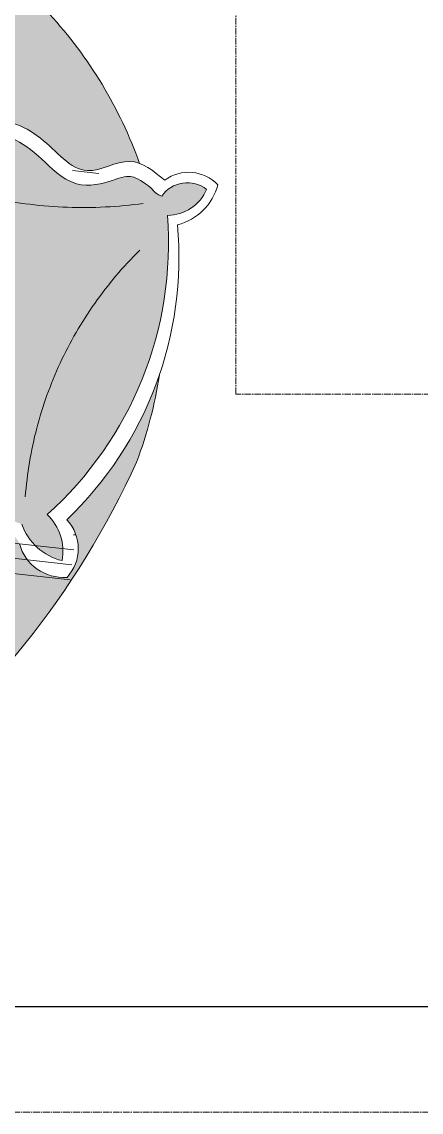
# Model space of a CAD drawing. Header units: millimetres. Extents: x -425671 to 598394, y -194194 to 343585.
# Drawn here: x 49126 to 49562, y 111701 to 112891 of the extents above; entities that cross this region are included whole.
import ezdxf

# ---------------------------------------------------------------- set-up
doc = ezdxf.new("R2010")
doc.units = ezdxf.units.MM
doc.linetypes.add('ACAD_ISO10W100', pattern=[18, 12, -3, 0, -3])
doc.linetypes.add('HIDDENX2', pattern=[19.049999999999997, 12.7, -6.35])
for name, color, linetype, lineweight in [('230mm Wall', 250, 'Continuous', 25), ('Centre line', 30, 'Continuous', 9), ('Furniture', 250, 'Continuous', 5)]:
    doc.layers.add(name, color=color, linetype=linetype, lineweight=lineweight)
pattern_1 = [(135, (3476261.326817591, 840878.8301373713), (-0.1724209175245278, 1.387778780781446e-17), [0.12192, -0.12192]), (135, (3476261.341186, 840878.8445057814), (-0.1724209175245278, 1.387778780781446e-17), [0.12192, -0.12192]), (135, (3476261.35555441, 840878.8588741913), (-0.1724209175245278, 1.387778780781446e-17), [0.12192, -0.12192]), (135, (3476261.36992282, 840878.8732426006), (-0.1724209175245278, 1.387778780781446e-17), [0.12192, -0.12192]), (135, (3476261.384291229, 840878.8876110108), (-0.1724209175245278, 1.387778780781446e-17), [0.12192, -0.12192]), (135, (3476261.39865964, 840878.9019794207), (-0.1724209175245278, 1.387778780781446e-17), [0.12192, -0.12192]), (135, (3476261.413028049, 840878.9163478304), (-0.1724209175245278, 1.387778780781446e-17), [0.12192, -0.12192]), (44.99999999999997, (3476261.240607132, 840878.9163478306), (0.1724209175245278, -1.387778780781446e-17), [0.12192, -0.12192]), (44.99999999999997, (3476261.226238722, 840878.9307162402), (0.1724209175245278, -1.387778780781446e-17), [0.12192, -0.12192]), (44.99999999999997, (3476261.211870312, 840878.9450846501), (0.1724209175245278, -1.387778780781446e-17), [0.12192, -0.12192]), (44.99999999999997, (3476261.197501902, 840878.9594530598), (0.1724209175245278, -1.387778780781446e-17), [0.12192, -0.12192]), (44.99999999999997, (3476261.183133492, 840878.9738214698), (0.1724209175245278, -1.387778780781446e-17), [0.12192, -0.12192]), (44.99999999999997, (3476261.168765083, 840878.9881898793), (0.1724209175245278, -1.387778780781446e-17), [0.12192, -0.12192]), (44.99999999999997, (3476261.154396673, 840879.002558289), (0.1724209175245278, -1.387778780781446e-17), [0.12192, -0.12192])]

# ---------------------------------------------------------------- blocks, each defined once
blk = doc.blocks.new('Cushion')
at = {"layer": 'Furniture', "ltscale": 0.8}
h = blk.add_hatch(color=256, dxfattribs=at)
h.dxf.hatch_style = 1
h.set_gradient(color1=(223, 171, 93), color2=(215, 143, 80), tint=0.4600000083446503, name='CURVED')
edge = h.paths.add_edge_path()
edge.add_arc((3475801.002543719, 840801.6060762854), 0.05475926233037194, 14.04033281465928, 81.49246440572438, ccw=False)
edge.add_arc((3475801.161771051, 840800.9997789642), 0.6286017344272669, 65.91260383204258, 99.717687765069, ccw=False)
edge.add_arc((3475800.844479252, 840800.5690922079), 1.156901462012611, 60.2631645607645, 117.069407013088)
edge.add_arc((3475800.618272167, 840801.0968125185), 0.5853320513290635, 120.8625154293494, 132.6892271714572)
edge.add_arc((3475800.483668489, 840801.1159253768), 0.4876586753937209, 95.05759937242073, 122.53416636815129, ccw=False)
edge.add_arc((3475800.497410665, 840801.6064224836), 0.05693021137694697, 98.72374629586261, 184.7730301609984, ccw=False)
edge.add_arc((3475800.453817004, 840801.611648909), 0.06186875322062948, -23.11690220970462, 55.59413651770069, ccw=False)
edge.add_spline(control_points=[(3475800.51071805, 840801.5873587144), (3475800.505630242, 840801.568963396), (3475800.516952032, 840801.5590330862), (3475800.522443588, 840801.5421258505)], knot_values=[0.5387524043615451, 0.5387524043615451, 0.5387524043615451, 0.5387524043615451, 0.5525614189464141, 0.5525614189464141, 0.5525614189464141, 0.5525614189464141], degree=3, periodic=0)
edge.add_arc((3475800.522567112, 840801.4753508716), 0.06677509281342871, 60.981880689497075, 90.10598851756703, ccw=False)
edge.add_arc((3475800.866365477, 840800.8827523818), 0.7216394452216389, 80.3560051611679, 115.5644876561517, ccw=False)
edge.add_arc((3475801.04252183, 840801.569542784), 0.06051170028620079, 132.0500150656936, 155.9603112192336, ccw=False)
edge.add_arc((3475801.06661107, 840801.6259535883), 0.06563005480333979, 148.5124885010452, 190.0715202297517, ccw=False)
at = {"layer": 'Furniture', "lineweight": 5, "ltscale": 0.8}
h = blk.add_hatch(dxfattribs=at)
h.set_pattern_fill('AR-PARQ1,_O', color=256, scale=0.0004, angle=45)
h.set_pattern_definition(pattern_1)
edge = h.paths.add_edge_path()
edge.add_arc((3475801.002543719, 840801.6060762854), 0.05475926233037194, 14.04033281465928, 81.49246440572438, ccw=False)
edge.add_arc((3475801.161771051, 840800.9997789642), 0.6286017344272669, 65.91260383204258, 99.717687765069, ccw=False)
edge.add_arc((3475800.844479252, 840800.5690922079), 1.156901462012611, 60.2631645607645, 117.069407013088)
edge.add_arc((3475800.618272167, 840801.0968125185), 0.5853320513290635, 120.8625154293494, 132.6892271714572)
edge.add_arc((3475800.483668489, 840801.1159253768), 0.4876586753937209, 95.05759937242073, 122.53416636815129, ccw=False)
edge.add_arc((3475800.497410665, 840801.6064224836), 0.05693021137694697, 98.72374629586261, 184.7730301609984, ccw=False)
edge.add_arc((3475800.453817004, 840801.611648909), 0.06186875322062948, -23.11690220970462, 55.59413651770069, ccw=False)
edge.add_spline(control_points=[(3475800.51071805, 840801.5873587144), (3475800.505630242, 840801.568963396), (3475800.516952032, 840801.5590330862), (3475800.522443588, 840801.5421258505)], knot_values=[0.5387524043615451, 0.5387524043615451, 0.5387524043615451, 0.5387524043615451, 0.5525614189464141, 0.5525614189464141, 0.5525614189464141, 0.5525614189464141], degree=3, periodic=0)
edge.add_arc((3475800.522567112, 840801.4753508716), 0.06677509281342871, 60.981880689497075, 90.10598851756703, ccw=False)
edge.add_arc((3475800.866365477, 840800.8827523818), 0.7216394452216389, 80.3560051611679, 115.5644876561517, ccw=False)
edge.add_arc((3475801.04252183, 840801.569542784), 0.06051170028620079, 132.0500150656936, 155.9603112192336, ccw=False)
edge.add_arc((3475801.06661107, 840801.6259535883), 0.06563005480333979, 148.5124885010452, 190.0715202297517, ccw=False)
at = {"layer": 'Furniture', "ltscale": 0.8}
h = blk.add_hatch(color=256, dxfattribs=at)
h.dxf.hatch_style = 1
h.set_gradient(color1=(77, 60, 50), color2=(142, 111, 93), one_color=1, tint=0.4600000083446503, name='CURVED')
edge = h.paths.add_edge_path()
edge.add_spline(control_points=[(3475800.559640361, 840801.2009827807), (3475800.551204697, 840801.214398616), (3475800.529357794, 840801.2568964245), (3475800.55842976, 840801.3276591129), (3475800.51579085, 840801.386845068), (3475800.512911313, 840801.4427150446), (3475800.525456636, 840801.4752421036), (3475800.531058925, 840801.4897675173)], knot_values=[0.1462444638288146, 0.1462444638288146, 0.1462444638288146, 0.1462444638288146, 0.1926154791283355, 0.2862306314325767, 0.3416111765052143, 0.3992378454706924, 0.4457364418264175, 0.4457364418264175, 0.4457364418264175, 0.4457364418264175], degree=3, periodic=0)
edge.add_arc((3475800.537473375, 840801.5487741906), 0.05935429773899896, 200.2524235055313, 263.79589838634854, ccw=False)
edge.add_arc((3475800.522567112, 840801.4753508716), 0.06677509281342872, 105.91785811707209, 127.6390574708675, ccw=False)
edge.add_arc((3475800.425126724, 840801.5230151085), 0.08083906380618444, 11.81386905519904, 34.42072398960497)
edge.add_arc((3475800.419806746, 840801.5939266573), 0.07629251035050573, 340.6998017613926, 398.0538043213407)
edge.add_arc((3475800.524264951, 840801.5896110007), 0.06786678005625478, 130.841799778553, 188.2794386242647)
edge.add_arc((3475800.485013448, 840801.0894876472), 0.4911440010406521, 93.25743310273894, 145.7698950610564)
edge.add_arc((3475800.043218736, 840801.3202547703), 0.05785663047686292, 51.86911000421443, 118.3060316580145)
edge.add_arc((3475800.056895692, 840801.3811636845), 0.04230319669103837, 193.6321713034621, 286.3829050451987)
edge.add_spline(control_points=[(3475800.068827529, 840801.3405780745), (3475800.074385682, 840801.3316279731), (3475800.072768281, 840801.3257150428), (3475800.076214078, 840801.3104960492), (3475800.079755384, 840801.3002681726), (3475800.08766319, 840801.2902092702), (3475800.094796819, 840801.2872942184), (3475800.120335574, 840801.2779491242), (3475800.138330506, 840801.2703469034), (3475800.160586034, 840801.2379396319), (3475800.161798081, 840801.2181457835), (3475800.16958735, 840801.1635111127), (3475800.18236208, 840801.1399309149), (3475800.218653181, 840801.1139772227), (3475800.233918742, 840801.1065403157), (3475800.26371323, 840801.083755936), (3475800.275424242, 840801.0656170906), (3475800.29464692, 840801.0368402167), (3475800.304462502, 840801.0162394689), (3475800.328324855, 840800.9935467886)], knot_values=[0.004961123717087179, 0.004961123717087179, 0.004961123717087179, 0.004961123717087179, 0.01171791624914237, 0.01171791624914237, 0.05006691935922963, 0.05006691935922963, 0.0884159224693169, 0.0884159224693169, 0.1267649255794042, 0.1267649255794042, 0.1745773397086596, 0.1745773397086596, 0.280037769056249, 0.280037769056249, 0.3285810830654592, 0.3285810830654592, 0.3771243970746693, 0.3771243970746693, 0.4415783000970779, 0.4415783000970779, 0.4415783000970779, 0.4415783000970779], degree=3, periodic=0)
edge.add_arc((3475800.374059338, 840800.9540978816), 0.0603975096817177, 139.2201354073513, 193.1806797062916)
edge.add_arc((3475800.282059317, 840800.9990013358), 0.06741383814378753, 299.4975292035882, 354.3869349230349)
edge.add_arc((3475800.284438762, 840801.3159881771), 0.329987762095256, 281.3090873459302, 295.1025908519097)
edge.add_spline(control_points=[(3475800.424432893, 840801.0171678851), (3475800.40120892, 840801.0519411669), (3475800.353770667, 840801.0966685107), (3475800.371699605, 840801.1514406411), (3475800.376665241, 840801.1666104455), (3475800.389428317, 840801.1828213609), (3475800.428242609, 840801.2321210136), (3475800.507843087, 840801.1750107128), (3475800.550829523, 840801.1951917023), (3475800.559640361, 840801.2009827807)], knot_values=[0.9242094147595004, 0.9242094147595004, 0.9242094147595004, 0.9242094147595004, 1.008845244444202, 1.041265284754813, 1.041265284754813, 1.041265284754813, 1.081052023990671, 1.162262302569748, 1.184359112055819, 1.184359112055819, 1.184359112055819, 1.184359112055819], degree=3, periodic=0)
h = blk.add_hatch(color=256, dxfattribs=at)
h.dxf.hatch_style = 1
h.set_gradient(color1=(223, 171, 93), color2=(215, 143, 80), tint=0.4600000083446503, name='INVCYLINDER')
edge = h.paths.add_edge_path()
edge.add_spline(control_points=[(3475800.166877548, 840801.1348043206), (3475800.158126115, 840801.1473527737), (3475800.14079652, 840801.186145489), (3475800.144745061, 840801.2599152888), (3475800.081609456, 840801.2658263507), (3475800.067199547, 840801.2835557127), (3475800.064845531, 840801.2874235596)], knot_values=[0.2073441172874505, 0.2073441172874505, 0.2073441172874505, 0.2073441172874505, 0.252953593801604, 0.3298609559600126, 0.3881630586506157, 0.4022640617471339, 0.4022640617471339, 0.4022640617471339, 0.4022640617471339], degree=3, periodic=0)
edge.add_arc((3475800.618272167, 840801.0968125185), 0.5853320513290791, 160.9952826397712, 184.1559493868675)
edge.add_arc((3475800.614101155, 840801.0610578135), 0.5796602237150714, 180.6588213903199, 239.2826324909933)
edge.add_arc((3475800.844479251, 840801.592895132), 1.156901462012624, 242.9305929869724, 269.9999999999986)
edge.add_line((3475800.844479251, 840800.4359936701), (3475800.844479251, 840800.4481584606))
edge.add_arc((3475800.844479252, 840801.4458763261), 0.9977178654452257, 239.4880732450339, 270.0000000000065, ccw=False)
edge.add_arc((3475800.524875988, 840800.9455323811), 0.4049527755443825, 152.1348213461716, 242.5048834701893, ccw=False)
edge = h.paths.add_edge_path()
edge.add_spline(control_points=[(3475801.502439084, 840801.4923682675), (3475801.505171885, 840801.4733860386), (3475801.509593947, 840801.4353471047), (3475801.494493106, 840801.3828571964), (3475801.455836471, 840801.3292222896), (3475801.483618055, 840801.2684818553), (3475801.467242723, 840801.2307254286), (3475801.461035568, 840801.2197152637)], knot_values=[0.148739451090145, 0.148739451090145, 0.148739451090145, 0.148739451090145, 0.2056421361268849, 0.2629148179039328, 0.3092412859870526, 0.3939570791125504, 0.4310151165809862, 0.4310151165809862, 0.4310151165809862, 0.4310151165809862], degree=3, periodic=0)
edge.add_arc((3475801.165378725, 840800.944810448), 0.4037147846449037, -62.62076327616637, 42.91700041700318, ccw=False)
edge.add_arc((3475800.844479252, 840801.4458763261), 0.9977178654452257, 270.0000000000016, 300.5119267548242, ccw=False)
edge.add_line((3475800.844479251, 840800.4481584603), (3475800.844479251, 840800.4359936699))
edge.add_arc((3475800.844479251, 840801.592895132), 1.156901462012624, 269.9999999999958, 297.0694070130212)
edge.add_arc((3475801.073986651, 840801.0619172378), 0.5808439066892112, 300.7479011923649, 359.2577393142345)
edge.add_arc((3475801.070988902, 840801.096812518), 0.5853320513289907, 355.8440506131372, 402.5147584619918)
at = {"layer": 'Furniture', "lineweight": 5, "ltscale": 0.8}
h = blk.add_hatch(dxfattribs=at)
h.set_pattern_fill('AR-PARQ1,_O', color=256, scale=0.0004, angle=45)
h.set_pattern_definition(pattern_1)
edge = h.paths.add_edge_path()
edge.add_spline(control_points=[(3475800.166877548, 840801.1348043206), (3475800.158126115, 840801.1473527737), (3475800.14079652, 840801.186145489), (3475800.144745061, 840801.2599152888), (3475800.081609456, 840801.2658263507), (3475800.067199547, 840801.2835557127), (3475800.064845531, 840801.2874235596)], knot_values=[0.2073441172874505, 0.2073441172874505, 0.2073441172874505, 0.2073441172874505, 0.252953593801604, 0.3298609559600126, 0.3881630586506157, 0.4022640617471339, 0.4022640617471339, 0.4022640617471339, 0.4022640617471339], degree=3, periodic=0)
edge.add_arc((3475800.618272167, 840801.0968125185), 0.5853320513290791, 160.9952826397712, 184.1559493868675)
edge.add_arc((3475800.614101155, 840801.0610578135), 0.5796602237150714, 180.6588213903199, 239.2826324909933)
edge.add_arc((3475800.844479251, 840801.592895132), 1.156901462012624, 242.9305929869724, 269.9999999999986)
edge.add_line((3475800.844479251, 840800.4359936701), (3475800.844479251, 840800.4481584606))
edge.add_arc((3475800.844479252, 840801.4458763261), 0.9977178654452257, 239.4880732450339, 270.0000000000065, ccw=False)
edge.add_arc((3475800.524875988, 840800.9455323811), 0.4049527755443825, 152.1348213461716, 242.5048834701893, ccw=False)
at = {"layer": 'Furniture', "lineweight": 18}
for centre, radius, start, end in [((3475800.844479252, 840800.5690922079), 1.156901462012623, 60.26317370417193, 117.0694103352125), ((3475800.618272166, 840801.0968125181), 0.5853320513290803, 120.8625092179514, 132.689221205393), ((3475800.618272166, 840801.0968125181), 0.5853320513290803, 160.95975896724, 184.1559493704206)]:
    blk.add_arc(centre, radius, start, end, dxfattribs=at)
at = {"layer": 'Furniture', "ltscale": 0.8}
for centre, radius, start, end in [((3475800.497410665, 840801.6064224832), 0.05693021137694482, 98.72374674805263, 184.773029809196), ((3475800.453817004, 840801.611648909), 0.06186875322061038, 336.883095749064, 55.59412797370383), ((3475800.52426495, 840801.5896110003), 0.06786678005625472, 130.8418038819788, 188.2794391281502), ((3475800.419806746, 840801.5939266569), 0.07629251035053271, 340.699802787097, 38.05380143347758), ((3475800.483668489, 840801.1159253763), 0.4876586753937089, 95.05760896720048, 146.6565051616702), ((3475800.485013447, 840801.0894876467), 0.4911440010406583, 93.25743046707198, 145.7698993423963), ((3475800.045049266, 840801.3152952549), 0.07544428981620548, 65.5436845428847, 126.6638803105004), ((3475800.054595071, 840801.3810150091), 0.05484233785277618, 185.442850425756, 267.4861199374776), ((3475800.043218736, 840801.3202547703), 0.05785663047686432, 51.86911020364108, 118.3060265189682), ((3475800.056895692, 840801.3811636845), 0.04230319669103954, 193.6321698201348, 286.3829079124897)]:
    blk.add_arc(centre, radius, start, end, dxfattribs=at)
at = {"layer": 'Furniture', "linetype": 'HIDDENX2', "lineweight": 5, "ltscale": 0.8}
for centre, radius, start, end in [((3475800.08368956, 840801.896873193), 0.5204409247812137, 275.9351314593261, 317.1439439501953), ((3475799.787558526, 840800.817493833), 0.5997460858587371, 20.25797769654609, 59.22084066246013)]:
    blk.add_arc(centre, radius, start, end, dxfattribs=at)
at = {"layer": 'Furniture', "ltscale": 0.8}
blk.add_open_spline([(3475800.328324855, 840800.9935467886), (3475800.304462502, 840801.0162394689), (3475800.29464692, 840801.0368402164), (3475800.275424242, 840801.0656170906), (3475800.26371323, 840801.083755936), (3475800.233918742, 840801.1065403157), (3475800.218653181, 840801.1139772227), (3475800.18236208, 840801.1399309149), (3475800.169587349, 840801.1635111122), (3475800.161798081, 840801.2181457835), (3475800.160586034, 840801.2379396314), (3475800.138330506, 840801.2703469029), (3475800.120335574, 840801.2779491242), (3475800.094796819, 840801.287294218), (3475800.08766319, 840801.2902092702), (3475800.079755384, 840801.3002681726), (3475800.076214078, 840801.3104960492), (3475800.072768281, 840801.3257150423), (3475800.074385681, 840801.3316279727), (3475800.068827529, 840801.3405780745)], degree=3, knots=[0.004961123717087168, 0.004961123717087168, 0.004961123717087168, 0.004961123717087168, 0.06941502673949576, 0.06941502673949576, 0.1179583407487059, 0.1179583407487059, 0.166501654757916, 0.166501654757916, 0.2719620841055055, 0.2719620841055055, 0.3197744982347609, 0.3197744982347609, 0.3581235013448482, 0.3581235013448482, 0.3964725044549354, 0.3964725044549354, 0.4348215075650227, 0.4348215075650227, 0.4415783000970779, 0.4415783000970779, 0.4415783000970779, 0.4415783000970779], dxfattribs=at)
blk.add_spline([(3475800.314267793, 840800.9912886488), (3475800.269267009, 840801.0389002226), (3475800.24855885, 840801.0684707648), (3475800.192253203, 840801.1083462749), (3475800.147995908, 840801.17778653), (3475800.125698593, 840801.2513906882), (3475800.073427086, 840801.2772136388), (3475800.05218961, 840801.3262254503)], degree=3, dxfattribs=at)

msp = doc.modelspace()

# ---------------------------------------------------------------- linework, layer by layer
at = {"layer": '230mm Wall'}
msp.add_line((50269.02959639691, 111816.0155183391), (45614.02959641321, 111816.0155183391), dxfattribs=at)
at = {"layer": 'Centre line', "linetype": 'ACAD_ISO10W100', "ltscale": 0.6}
msp.add_line((37039.02959641535, 111701.0155182572), (63039.02959641535, 111701.0155184275), dxfattribs=at)
msp.add_lwpolyline([(63775.22008997574, 113074.2423735508), (57278.52325948607, 113074.2423735508), (57278.52325948607, 112484.7089184772), (49359.35208791774, 112484.7089184772), (49359.35208791774, 113156.7140259098), (36289.85863518714, 113156.7140259098)], dxfattribs=at)

# ---------------------------------------------------------------- block references
at = {"layer": 'Furniture', "xscale": 810.0000000000006, "yscale": 810.0000000000006, "zscale": 810.0000000000006, "rotation": 218.54976036341}
msp.add_blockref('Cushion', (1777454045.399279, 2287278274.902169), dxfattribs=at)

doc.saveas('drawing.dxf')
